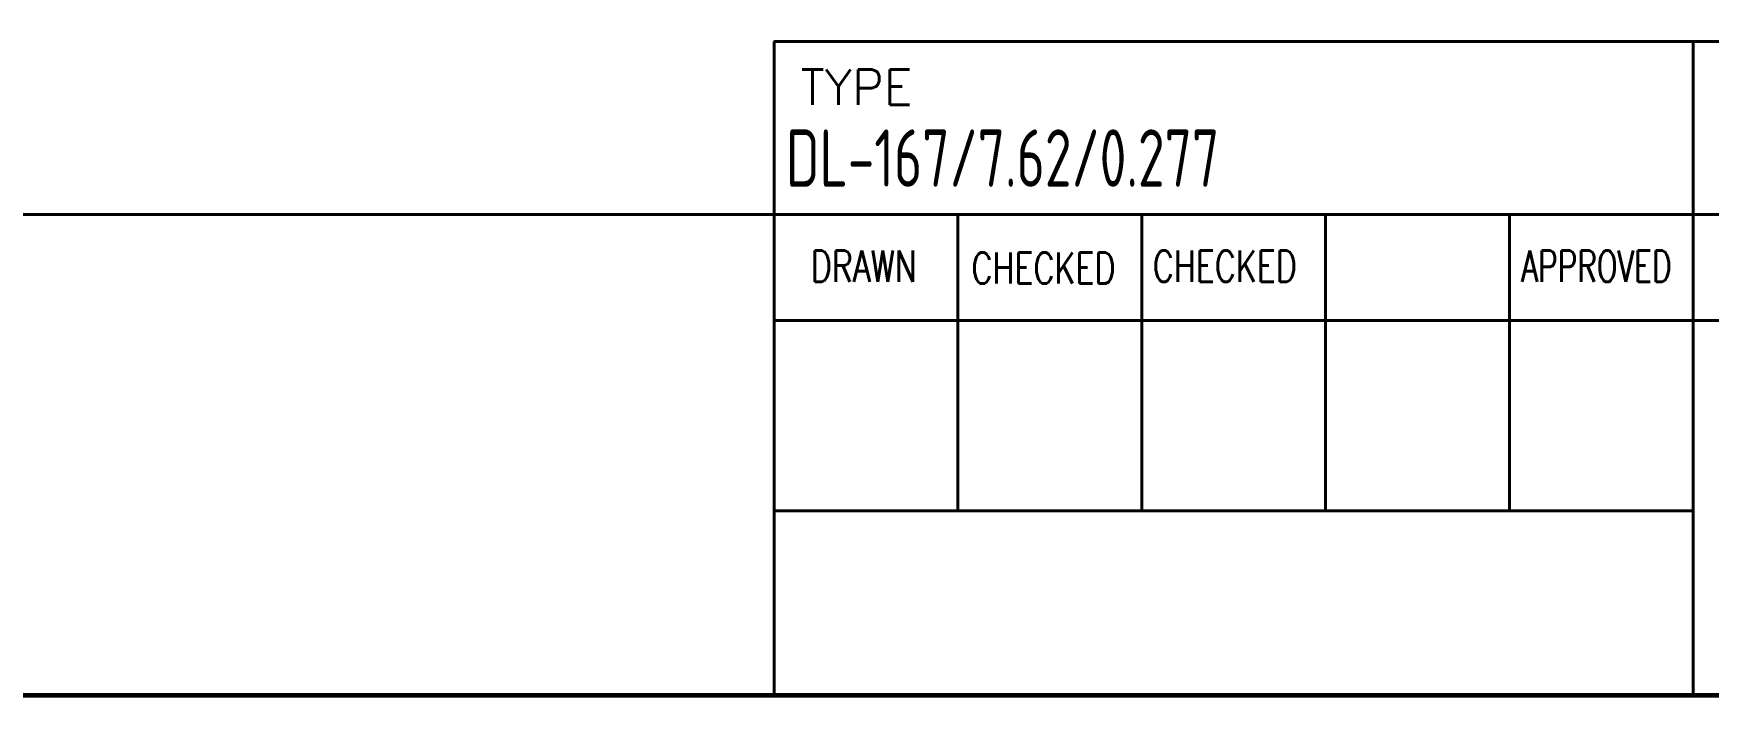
# Model space of a CAD drawing. Header units: millimetres. Extents: x 118006 to 124636, y -130611 to -125922.
# Drawn here: x 120884 to 122988, y -130440 to -129606 of the extents above; entities that cross this region are included whole.
import ezdxf

# ---------------------------------------------------------------- set-up
doc = ezdxf.new("R2010")
doc.units = ezdxf.units.MM
doc.header["$LTSCALE"] = 13
doc.layers.add('1', color=4, linetype='Continuous')
doc.layers.add('2', color=3, linetype='Continuous')
doc.styles.add('ROMANS', font='romans.shx', dxfattribs={"bigfont": 'whgtxt.shx'})
doc.styles.get("Standard").update_dxf_attribs({"font": 'gbenor.shx', "bigfont": 'gbcbig.shx'})

msp = doc.modelspace()

# ---------------------------------------------------------------- linework, layer by layer
at = {"layer": '1', "color": 0, "lineweight": 40}
for p, q in [((121814.33, -129616.3), (123207.18, -129616.3)), ((121814.43, -129616.3), (124478.52, -129616.3)), ((121814.43, -129616.3), (121814.43, -130437.24)), ((122968.87, -129616.3), (122968.87, -130437.24)), ((118416.24, -129833.38), (124478.52, -129833.38)), ((122045.32, -129833.38), (122045.32, -130205.77)), ((122276.21, -129833.38), (122276.21, -130205.77)), ((122507.1, -129833.38), (122507.1, -130205.77)), ((122737.98, -129833.38), (122737.98, -130205.77)), ((121814.43, -129966.58), (122968.87, -129966.58)), ((122968.87, -129966.58), (124478.52, -129966.58)), ((121814.43, -130205.77), (122968.87, -130205.77)), ((121814.43, -130436.66), (121814.43, -130205.77))]:
    msp.add_line(p, q, dxfattribs=at)
at = {"layer": '1', "color": 0, "lineweight": 40, "const_width": 5.53}
msp.add_lwpolyline([(118416.24, -130437.24), (124478.52, -130437.24), (124478.52, -126079.97), (118416.24, -126079.97), (118416.24, -130437.24)], dxfattribs=at)

# ---------------------------------------------------------------- texts
at = {"layer": '1', "color": 4, "lineweight": 13, "width": 0.8}
msp.add_text('DL-167/7.62/0.277', height=72, dxfattribs=at).set_placement((121829.38, -129798.51))
at = {"layer": '2', "lineweight": 13, "style": 'ROMANS'}
msp.add_text('TYPE', height=44.402, dxfattribs=at).set_placement((121847.67, -129695.71))
for s, width, p in [('DRAWN', 0.75, (121860.71, -129917.77)), ('CHECKED', 0.75, (122062.3, -129920.24)), ('CHECKED', 0.75, (122290.04, -129917.77)), ('APPROVED', 0.7, (122752.98, -129917.77))]:
    msp.add_text(s, height=39.073, dxfattribs=dict(at, width=width)).set_placement(p)

doc.saveas('drawing.dxf')
